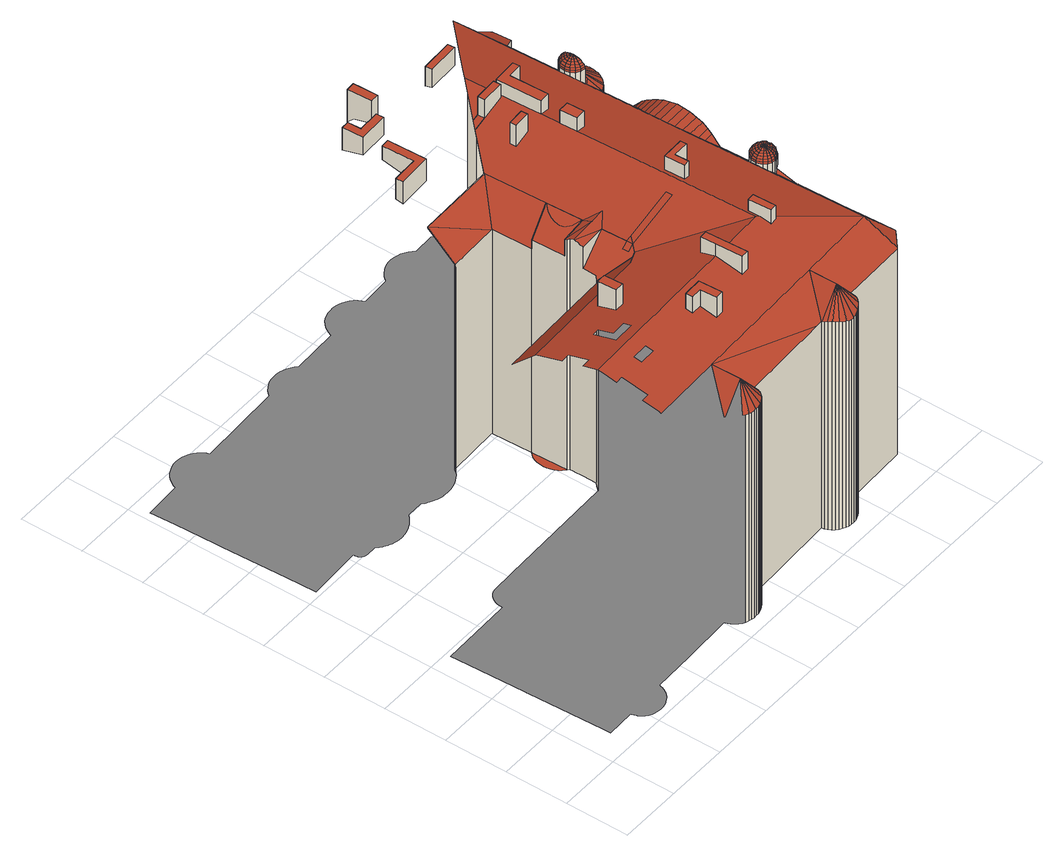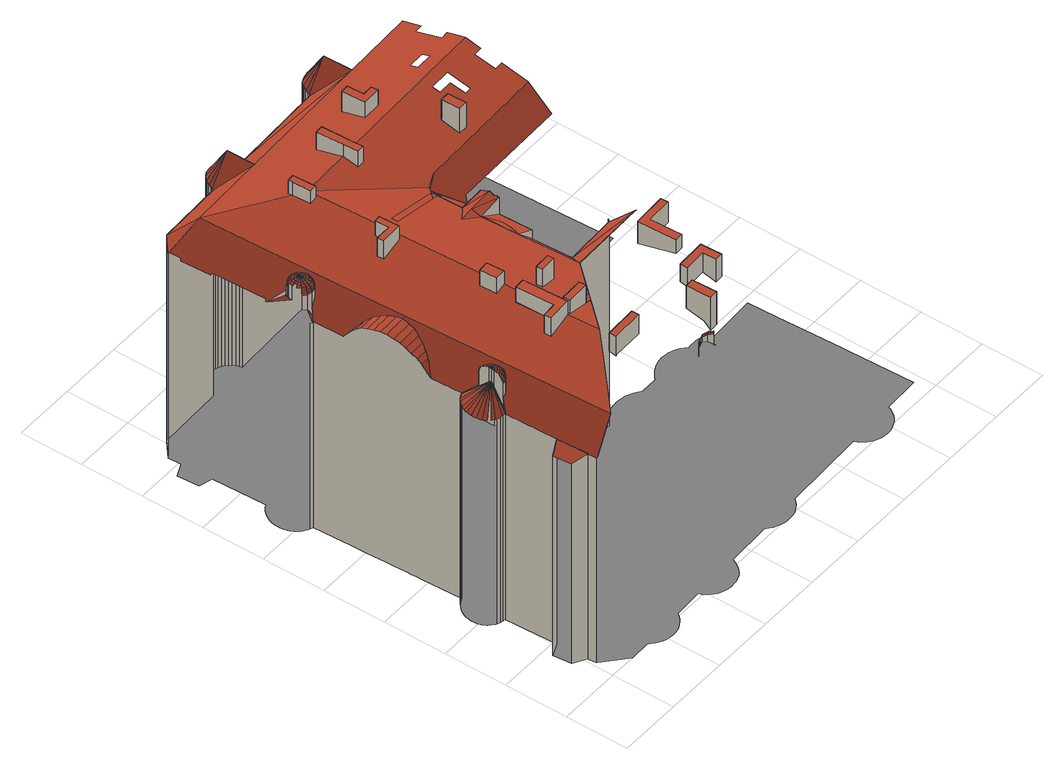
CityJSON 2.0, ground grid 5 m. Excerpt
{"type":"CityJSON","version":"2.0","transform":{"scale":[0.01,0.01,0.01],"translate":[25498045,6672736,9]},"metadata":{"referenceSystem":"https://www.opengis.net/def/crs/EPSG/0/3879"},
"CityObjects":{
"building1":{"type":"Building","attributes":{"dateOfConstruction":"1908-01-01","measuredHeight":23.2,"class":"Asuinkerrostalot","function":"Muut kerrostalot","usage":"Asuinrakennus","roofType":"2110;2100;1000;9993;9999;3500","storeysAboveGround":5},"address":[{"Country":"Finland","Locality":"Helsinki","ThoroughfareNumber":"8","ThoroughfareName":"Luotsikatu","PostCode":"00160"}],"geometry":[{"type":"MultiSurface","lod":"2","boundaries":[[[0,1,2,3]],[[4,5,6,7,1,0]],[[2,1,7,8,9]],[[10,8,11,12]],[[13,14,6,5]],[[6,14,15,8,7]],[[13,16,17,18,15,14]],[[19,20,18,17]],[[15,18,20,21,22,8]],[[23,21,20,19]],[[23,24,25,26,22,21]],[[22,26,27,28,8]],[[29,27,26,25]],[[29,30,31,32,28,27]],[[28,32,33,34,8]],[[35,33,32,31]],[[34,36,37,38,8]],[[8,39,40,41,11]],[[38,42,39,8]],[[35,43,44,36,34,33]],[[45,37,36,44]],[[45,46,47,42,38,37]],[[47,48,49,40,39,42]],[[50,51,52,53,54,55,56,57,58,59,60,61,62,63,64,65,66,67,68,69,70,71],[72,73,74,75,76,77],[78,79,80,81]],[[80,82,83,81]],[[79,84,82,80]],[[82,84,85,83]],[[81,83,85,78]],[[41,86,11]],[[78,85,84,79]],[[87,88,89,90]],[[91,92,93,94,95,96,97,11,98,99,100,101,102,103,68,67,104,105,64,63,62,61,60,59,58,57,56,55],[106,107,108,109],[110,111,112,113,87,90]],[[113,114,88,87]],[[71,70,115,116,117,118]],[[112,119,114,113]],[[88,114,119,120,121,89]],[[111,120,119,112]],[[90,89,121,110]],[[49,122,123,124,125,86,41,40]],[[110,121,120,111]],[[126,127,128,129]],[[130,131,132,133]],[[86,125,98,11]],[[130,134,131]],[[135,136,137,138]],[[117,116,139,140,141,142]],[[126,143,144,145,146,134,130,127]],[[139,147,148,149,150,151,152,153,154,155,140]],[[152,151,156,157]],[[158,159,160,161,162,163,157,164,165,166,167,168,169,170,171,172,173]],[[138,137,174,175]],[[115,176,116]],[[177,178,136,135]],[[179,180,181,182,183,184,185,186,187,188,189,190,191,192,193,194,195,196,197,198,199,200,201,202,203,204,205,206,207,208,209,210,211,212,213,214,124,123,122,49,48,47,46,45,44,43,35,31,30,29,25,24,23,19,17,16,13,5,4,0,3,215,216,217,218,219,220,221,222,223,224,225,226,227,228,229,230,231,232,233,234,235,236,237,238,239,240,241,242,243,244,245,246,247,248,249,250,251,252,253,254,255,256,257,258,259,260,261,262,263,264,265,266,267,268,269,270,271,272,273,274,275,142,141,140,155,154,153,152,157,163,162,161,160,159,158,173,172,171,170,169,168,167,166,145,144,143,126,129,276,277,278,279,280,281,282,283,284,285,286,287,288,289,290,291,292,293,294,295,296,297,298,299,300,301,302,303,304,305,306,307,308,309,310,311,312,313,314,315,316,317,318,319,320,321,322,323,324,325,326,327,328,329,330,331,332,333,334,335,336,337,338,339,340,341,342,343,344,345,346,347,348,349,350,351,352,353,354,355,356,357,358,359,360,361,362,363,364,365,366,367,368,369,370,371,372,373,374,375,376,377,378,379,380,381,382,383,384,385,386,387,388,389,390,391,392,393,394,395,396,397,398,399,400,401,402,403,404,405,406,407,408,409,410,411,412,413,414,415,416,417,418,419,420,421,422,423,424,425,426,427,428,429,430,431,432,433,434,435,436,437,438,439,440,441,442,443,444,445,446,447,448,449,450,451,452,453,454,455,456,457,458,459,460,461,462,463,464,465,466,467,468,469,470,471,472,473,474,475,476,477,478,479,480,481,482,483,484,485,486,487,488,489,490,491,492,493,494,495,496,497,498,499,500,501,502,503,504,505,506,507,508,509,510,511,512,513,514,515,516]],[[164,157,156,517,518,519,520,165]],[[70,69,176,115]],[[156,151,150,521,517]],[[105,522,523,64]],[[524,148,147]],[[104,525,522,105]],[[526,149,148]],[[214,213,527,528,125,124]],[[212,211,529,530,527,213]],[[210,531,529,211]],[[165,520,532,166]],[[209,208,533,534,531,210]],[[176,535,536,537,538,539,540,524,147,139,116]],[[518,517,541]],[[136,178,542,543,174,137]],[[176,69,535]],[[207,544,533,208]],[[64,523,545,65]],[[523,522,525,546,547,545]],[[206,205,548,549,544,207]],[[529,531,534,550,530]],[[527,530,550,528]],[[67,546,525,104]],[[537,536,539,538]],[[132,131,551,552]],[[533,544,549,550,534]],[[166,532,146,145]],[[204,553,548,205]],[[134,551,131]],[[65,545,547,66]],[[203,202,554,555,553,204]],[[548,553,555,550,549]],[[175,174,543,556]],[[149,526,557,521,150]],[[536,558,539]],[[520,519,559]],[[66,547,546,67]],[[201,560,554,202]],[[528,550,98,125]],[[521,561,541,517]],[[526,540,539]],[[554,560,562,563,550,555]],[[200,562,560,201]],[[518,541,564,565,566,567,568,569,570,571,559,519]],[[572,542,178,177]],[[200,199,198,573,563,562]],[[556,543,542,572]],[[146,532,520,559,571,551,134]],[[566,565,564,571,570,569,568,567]],[[561,564,541]],[[197,574,573,198]],[[563,573,574,575,550]],[[576,577,578,579]],[[571,564,561]],[[521,557,561]],[[197,196,195,580,575,574]],[[575,580,581,582,550]],[[194,581,580,195]],[[579,578,583,584]],[[193,582,581,194]],[[584,583,585,586]],[[582,587,588,550]],[[192,587,582,193]],[[550,589,590,98]],[[591,592,577,576]],[[577,592,593,585,583,578]],[[588,594,595,596,550]],[[192,191,190,594,588,587]],[[596,597,589,550]],[[598,599,558,536]],[[189,595,594,190]],[[586,585,593,600]],[[189,188,187,597,596,595]],[[187,186,185,590,589,597]],[[600,593,592,591]],[[601,602,603,604,103,102]],[[101,605,601,102]],[[602,601,605,606,607,603]],[[552,551,608,609]],[[100,606,605,101]],[[610,611,612,613,614,615]],[[616,617,612,611]],[[604,603,607,618]],[[618,607,606,100]],[[571,561,557,526,539,558,599,598,536,69,68,619,620,621,622,623,624,625,626,627,628,629,608,551],[630,631,632,633]],[[613,612,617,634,635,614]],[[615,614,635,636,637]],[[184,638,590,185]],[[634,617,616,639,636,635]],[[632,640,641,633]],[[590,638,642,99,98]],[[643,644,645,646]],[[647,648,649]],[[650,651,644,643]],[[631,652,640,632]],[[653,654,655,648]],[[640,652,656,641]],[[654,657,658,655]],[[657,659,660,658]],[[633,641,656,630]],[[659,661,662,660]],[[663,664,651,650]],[[665,666,654,653]],[[666,667,657,654]],[[667,668,659,657]],[[668,669,661,659]],[[609,608,629,670]],[[669,671,672,661]],[[644,651,664,673,674,645]],[[670,675,676,609]],[[630,656,652,631]],[[677,678,666,665]],[[678,679,667,666]],[[679,680,668,667]],[[680,681,669,668]],[[681,682,671,669]],[[675,626,625,676]],[[646,645,674,683]],[[670,629,684,685,626,675]],[[686,673,664,663]],[[680,687,688,681]],[[679,689,687,680]],[[678,690,689,679]],[[691,690,678,677]],[[619,692,693,620]],[[676,625,624]],[[683,674,673,686]],[[694,695,692,619]],[[628,696,684,629]],[[684,696,697,685]],[[626,685,697,627]],[[692,695,698,693]],[[620,693,698,699]],[[184,183,182,700,642,638]],[[699,698,695,694]],[[622,621,701,702,703,623]],[[642,700,704,99]],[[705,706,707,708]],[[623,709,710,711,712,621,620,699,694,619,68,103,604,618,100,99,713,714,715,716,717,624],[683,686,663,650,643,646]],[[712,718,719,701,621]],[[627,697,696,628]],[[711,720,719,718]],[[702,701,719,720,721,722,703]],[[723,724,706,705]],[[706,724,725,707]],[[708,707,725,726]],[[623,703,722,709]],[[727,728,729,730]],[[728,731,732,729]],[[710,721,720,711]],[[731,733,734,732]],[[730,729,735,736]],[[732,737,735,729]],[[738,739,728,727]],[[739,740,731,728]],[[734,741,737,732]],[[740,742,733,731]],[[733,743,744,734]],[[744,745,741,734]],[[742,746,743,733]],[[747,748,739,738]],[[748,749,740,739]],[[743,750,751,744]],[[736,735,752,753]],[[749,754,742,740]],[[737,755,752,735]],[[751,756,745,744]],[[746,757,750,743]],[[741,758,755,737]],[[754,759,746,742]],[[745,760,758,741]],[[750,761,762,751]],[[759,763,757,746]],[[762,764,756,751]],[[765,766,748,747,767]],[[757,768,761,750]],[[756,769,760,745]],[[766,770,749,748]],[[770,771,754,749]],[[771,772,759,754]],[[763,773,768,757]],[[764,774,769,756]],[[753,752,775,776]],[[767,747,777]],[[755,778,775,752]],[[761,779,780,762]],[[772,781,763,759]],[[758,782,778,755]],[[780,783,764,762]],[[768,784,779,761]],[[709,722,721,710]],[[760,785,782,758]],[[781,786,773,763]],[[773,787,784,768]],[[769,788,785,760]],[[783,789,774,764]],[[774,790,788,769]],[[779,791,780]],[[786,792,787,773]],[[791,783,780]],[[784,791,779]],[[793,726,725,724,723]],[[794,795,766,765]],[[795,796,770,766]],[[789,797,790,774]],[[796,798,771,770]],[[777,799,794,765,767]],[[787,791,784]],[[791,789,783]],[[798,800,772,771]],[[800,801,781,772]],[[792,791,787]],[[801,802,786,781]],[[791,797,789]],[[802,803,792,786]],[[803,791,792]],[[791,804,797]],[[797,804,805,790]],[[803,806,807,791]],[[790,805,808,788]],[[807,809,791]],[[788,808,810,785]],[[802,811,812,807,806,803]],[[796,813,814,798]],[[795,815,813,796]],[[785,810,816,782]],[[817,804,791]],[[813,815,818]],[[782,816,819,778]],[[778,819,820,775]],[[776,775,820,821]],[[809,822,823,824,791]],[[812,825,809,807]],[[815,818,826,827,813]],[[801,828,829,830,825,812,811,802]],[[813,827,831,814]],[[832,833,817,791]],[[824,834,835,836,791]],[[817,837,805,804]],[[800,838,839,840,830,829,828,801]],[[841,842,843,832,791]],[[836,844,845,841,791]],[[825,846,847,848,849,824,823,822,809]],[[798,814,831,850,851,840,839,838,800]],[[794,799,852,853,854,855,856,826,818,815,795]],[[837,857,808,805]],[[833,832,858,859,837,817]],[[849,860,861,862,863,836,835,834,824]],[[830,864,865,866,867,849,848,847,846,825]],[[827,868,869,851,850,831]],[[826,856,855,869,868,827]],[[843,842,841,870,871,872,858,832]],[[845,844,836,863,873,874,870,841]],[[857,875,810,808]],[[840,876,877,878,879,867,866,865,864,830]],[[875,880,816,810]],[[859,858,881,882,857,837]],[[867,883,884,885,886,863,862,861,860,849]],[[851,887,888,889,890,879,878,877,876,840]],[[891,821,820,892,893]],[[880,894,819,816]],[[894,892,820,819]],[[872,871,870,895,896,897,881,858]],[[874,873,863,886,898,899,895,870]],[[882,881,900,901,875,857]],[[879,902,903,904,905,886,885,884,883,867]],[[901,900,906,907,880,875]],[[908,909,821,891]],[[897,896,895,910,911,912,900,881]],[[907,906,913,914,894,880]],[[893,915,908,891]],[[914,913,916,917,892,894]],[[917,916,918,919,893,892]],[[909,908,915,920,480,479,478,477,921]],[[922,923,924,925]],[[926,927,923,922]],[[925,924,928,929]],[[930,931,927,926]],[[929,928,932,933]],[[934,931,930]],[[933,932,935,936]],[[714,713,99,704,937,938,939,940,941,942,777,747,738,727,730,736,753,776,821,909,921,934,930,926,922,925,929,933,936,943,944,945,946,947,948,949,950,951,952,953,954,955,956,957,958,959,960,961,962,963,964,965,966,967,715]],[[935,968,943,936]],[[968,969,944,943]],[[969,970,945,944]],[[947,946,971,972,948]],[[970,973,946,945]],[[973,974,971,946]],[[932,928,924,923,927,931,934,921,477,476,475,474,473,472,471,470,469,468,467,466,465,464,463,462,461,460,975,976,951,950,977,978,974,973,970,969,968,935]],[[948,972,949]],[[974,978,972,971]],[[955,979,980,956]],[[979,981,982,980]],[[954,983,979,955]],[[983,984,981,979]],[[981,985,986,982]],[[978,977,949,972]],[[984,987,985,981]],[[956,980,988,957]],[[982,989,988,980]],[[985,990,991,986]],[[986,992,989,982]],[[987,993,990,985]],[[953,994,983,954]],[[994,995,984,983]],[[991,996,992,986]],[[995,997,987,984]],[[990,998,999,991]],[[993,1000,998,990]],[[977,950,949]],[[997,1001,993,987]],[[999,1002,996,991]],[[957,988,1003,958]],[[989,1004,1003,988]],[[992,1005,1004,989]],[[1001,1006,1000,993]],[[998,1007,1008,999]],[[996,1009,1005,992]],[[1000,1010,1007,998]],[[952,1011,994,953]],[[1008,1012,1002,999]],[[1011,1013,995,994]],[[1013,1014,997,995]],[[1002,1015,1009,996]],[[1006,1016,1010,1000]],[[1014,1017,1001,997]],[[1007,1018,1019,1008]],[[1017,1020,1006,1001]],[[1012,1021,1015,1002]],[[1010,1022,1018,1007]],[[1019,1023,1012,1008]],[[1016,1024,1022,1010]],[[958,1003,1025,959]],[[1004,1026,1025,1003]],[[1020,1027,1016,1006]],[[1005,1028,1026,1004]],[[1009,1029,1028,1005]],[[1027,1020,1017,1014,1013,1011,952,1030,1031,1032,1033,1034,1035,1036,1037]],[[1023,1038,1021,1012]],[[1015,1039,1029,1009]],[[1027,1037,1024,1016]],[[1018,1040,1019]],[[1022,1040,1018]],[[1021,1041,1039,1015]],[[1040,1023,1019]],[[1024,1040,1022]],[[1040,1038,1023]],[[1038,1042,1041,1021]],[[1030,952,951,976]],[[1037,1040,1024]],[[1043,1044,1045,1046,1047,1048,1033,1032,1031,1030]],[[1033,1048,1047,1049,1034]],[[1040,1042,1038]],[[1050,1040,1037,1036]],[[1034,1049,1051,1052,1035]],[[1035,1052,1051,1053,1036]],[[1053,1050,1036]],[[1040,1054,1042]],[[1053,1055,1050]],[[1056,1054,1040,1050]],[[1042,1054,1057,1041]],[[1051,1049,1058,1052,1053]],[[976,975,1059,1044,1043,1030]],[[1055,1060,1050]],[[1058,1049,1047,1048]],[[1041,1057,1061,1039]],[[1052,1062,1055,1053]],[[1046,1045,1044,1059,1043,1063,1064,1048,1047]],[[1039,1061,1065,1029]],[[1066,1067,1050]],[[1068,1069,1050]],[[1067,1070,1050]],[[1029,1065,1071,1028]],[[1070,1072,1050]],[[1028,1071,1073,1026]],[[1074,1075,1050]],[[1026,1073,1076,1025]],[[1072,1077,1050]],[[959,1025,1076,960]],[[1058,1048,1064,1063,1043,1059,1078,1079,1080,1081,1082,1083,1084,1062,1052]],[[1085,1086,1067,1066]],[[1068,1087,1088,1069]],[[1056,1089,1090,1091,1092,1093,1094,960,1076,1073,1071,1065,1061,1057,1054]],[[1086,1095,1070,1067]],[[975,460,459,1078,1059]],[[1088,1096,1097,1069]],[[1095,1098,1072,1070]],[[1074,1099,1100,1075]],[[1072,1098,1101,1077]],[[1062,1084,1083,1082,1081,1080,1079,1102,1103,1104,1105,1106,1107,1108,1060,1055]],[[1088,1109,1096]],[[1110,1111,1095,1086]],[[1093,1092,1091,1090,1089,1056,1050,1069,1097,1096,1112,1113,1114,1115,1116,1117,1094]],[[1118,1110,1086]],[[1109,1119,1112,1096]],[[1098,1120,1121,1101]],[[1122,1120,1098]],[[1123,1124,1110,1118]],[[1060,1108,1107,1106,1105,1104,1103,1102,1125,1126,1127,1128,1129,1130,1131,1132,1085,1066,1050]],[[1119,1133,1113,1112]],[[1087,1134,1135,1136,1137,1138,1139,1140,1133,1119,1109,1088]],[[458,1079,1078,459]],[[1133,1140,1114,1113]],[[1141,1142,1124,1123]],[[1143,1144,1145,1146,1147,1148,1149,1150,1151,1152,1153,1154,1099,1074,1050]],[[1155,1156,1120,1122]],[[1117,961,960,1094,1157]],[[1140,1139,1115,1114]],[[1158,1159,1142,1141]],[[1160,1161,1159,1158]],[[1132,1131,1130,1129,1128,1127,1162,1163,1160,1158,1141,1123,1118,1086,1085]],[[1075,1100,1164,1165,1166,1167,1168,1169,1170,1171,1172,1138,1137,1136,1135,1134,1087,1068,1050]],[[1173,1174,1156,1155]],[[1175,1176,1174,1173]],[[1177,1178,1176,1175]],[[1179,1180,1181,1182,1183,1184,1185,1186,1187,1188,1149,1148,1147,1146,1145,1144,1143,1050]],[[1124,1142,1159,1161,1160,1163,1189,1190,1191,1192,1193,1194,1111,1110]],[[1111,1194,1193,1192,1191,1190,1195,1196,1177,1175,1173,1155,1122,1098,1095]],[[1099,1154,1153,1152,1151,1150,1197,1198,1169,1168,1167,1166,1165,1164,1100]],[[1077,1101,1121,1199,1200,1201,1202,1203,1204,1205,1186,1185,1184,1183,1182,1181,1180,1179,1050]],[[1139,1138,1172,1206,1207,1116,1115]],[[1120,1156,1174,1176,1178,1177,1196,1208,1209,1203,1202,1201,1200,1199,1121]],[[431,1207,1206,432]],[[1172,1171,434,433,432,1206]],[[961,1117,1116,1207,431,430,429,428,1210,962]],[[434,1171,1170,435]],[[715,967,1211]],[[1212,963,962,1210]],[[427,1213,1210,428]],[[1212,964,963]],[[424,965,964,425]],[[1210,1213,1214,1212]],[[425,1212,1214,426]]],"semantics":{"surfaces":[{"type":"WallSurface"},{"type":"RoofSurface"},{"type":"GroundSurface"}],"values":[0,0,1,1,0,1,0,0,1,0,0,1,0,0,1,0,1,1,1,0,0,0,0,1,0,0,1,0,1,0,0,1,0,1,0,1,0,0,0,0,0,0,1,1,0,0,0,0,0,1,0,0,0,2,0,0,1,0,0,0,1,0,0,0,0,0,1,0,1,0,0,0,1,0,1,1,0,1,0,1,0,0,1,0,0,1,0,1,1,0,0,0,1,1,0,1,0,1,0,0,0,1,1,0,0,1,0,0,1,0,1,0,0,0,0,1,0,1,0,1,1,0,1,1,0,0,0,0,0,0,0,1,0,0,0,0,0,0,1,1,0,0,0,0,1,0,0,0,0,0,1,1,1,0,1,0,0,1,1,1,0,1,1,1,0,0,1,1,1,1,0,0,0,0,1,1,1,0,0,0,0,0,0,1,0,1,0,0,0,0,1,0,1,0,0,0,1,0,1,0,0,0,1,0,1,0,1,0,1,1,1,1,1,1,0,1,1,0,1,1,1,1,1,1,1,1,1,1,0,1,1,1,1,1,1,1,0,0,1,1,1,1,1,1,0,1,1,1,1,1,1,1,1,1,1,0,0,1,1,1,1,1,1,1,1,1,1,1,1,1,1,1,1,1,1,1,1,1,1,1,1,0,1,1,0,1,1,1,1,1,1,1,1,1,1,1,1,1,0,1,1,1,1,1,1,1,1,1,1,1,1,1,1,0,1,1,1,1,1,1,1,0,1,1,1,1,0,0,1,1,1,1,1,1,1,1,1,1,1,0,1,1,0,0,1,0,1,0,1,1,1,1,0,1,1,1,1,0,1,1,1,1,1,0,1,1,0,1,1,1,1,1,1,0,1,1,1,1,1,1,1,1,1,1,1,1,0,1,1,1,1,0,1,1,1,1,1,1,1,1,1,1,0,1,1,1,1,0,1,1,1,1,1,0,1,0,1,1,0,1,1,0,1,1,1,1,1,1,1,1,1,1,0,1,1,1,0,1,0,1,1,1,1,1,1,1,1,1,1,1,1,1,1,1,1,0,1,1,1,1,0,1,1,1,1,1,1,1,1,1,1,1,1,1,1,1,0,0,0,0,0,0,0,0,0,1,0]}}]}
},
"vertices":[
[1617,111,81],[1617,111,1944],[1595,120,1947],[1595,120,81],[1624,110,81],[1640,106,81],[1640,106,1941],[1624,110,1945],[1679,229,2152],[1577,131,1954],[1512,223,1933],[1674,458,2152],[1510,230,1930],[1664,103,81],[1664,103,1940],[1685,105,1944],[1685,105,81],[1688,105,81],[1688,105,1944],[1711,105,81],[1711,105,1938],[1734,109,1939],[1746,113,1942],[1734,109,81],[1746,113,81],[1756,116,81],[1756,116,1941],[1776,127,1944],[1791,138,1951],[1776,127,81],[1791,138,81],[1795,141,81],[1795,141,1950],[1811,158,1952],[1819,170,1957],[1811,158,81],[1824,177,1953],[1834,198,1949],[1835,202,1949],[1842,236,1937],[1843,243,1936],[1848,243,1930],[1840,220,1941],[1819,170,81],[1824,177,81],[1834,198,81],[1835,202,81],[1840,220,81],[1842,236,81],[1843,243,81],[1054,1437,2142],[1063,1229,2198],[1134,1231,2198],[1142,1065,2242],[1071,1062,2242],[1076,940,2275],[1336,949,2275],[1400,952,2275],[1466,954,2275],[1571,958,2275],[1679,962,2275],[1751,965,2275],[1911,971,2275],[2059,976,2275],[2412,990,2275],[2406,1109,2243],[2466,1111,2243],[2472,992,2275],[2877,1007,2275],[2244,1528,2130],[2129,1479,2142],[1054,1439,2142],[1442,1217,2205],[1448,1097,2237],[1564,1101,2237],[1566,1043,2252],[1396,1037,2252],[1388,1215,2205],[1731,1391,2161],[1738,1244,2201],[1666,1242,2201],[1660,1388,2161],[1666,1242,2381],[1660,1388,2381],[1738,1244,2381],[1731,1391,2381],[2571,274,1933],[1919,803,2234],[1919,803,2381],[1917,857,2381],[1917,857,2247],[1079,888,2263],[1083,795,2240],[1146,798,2240],[1155,588,2189],[1092,585,2189],[1098,455,2157],[1098,437,2152],[2783,499,2152],[3411,522,2152],[2953,938,2258],[2955,905,2250],[2900,903,2250],[2896,990,2271],[2483,778,2223],[2422,776,2223],[1471,848,2249],[1473,790,2235],[1343,786,2235],[1340,843,2249],[2064,862,2247],[2073,676,2202],[2008,674,2202],[2002,806,2234],[2002,806,2381],[2244,1528,2096],[2047,1691,1926],[2012,1654,1962],[1045,1627,1954],[2008,674,2381],[2073,676,2381],[2064,862,2381],[1848,243,81],[2571,274,81],[2618,276,81],[2618,276,1933],[1609,2529,81],[1609,2529,1918],[1590,2508,1916],[1590,2508,81],[1611,2529,1917],[1603,2746,2142],[1603,2746,2140],[1603,2746,2134],[2029,2543,1913],[1633,2974,2197],[1633,2974,2396],[1631,3032,2396],[1631,3032,2212],[2066,1711,1944],[2066,1711,81],[2047,1691,81],[2012,1654,81],[1611,2529,81],[2029,2543,81],[2031,2543,81],[2031,2543,1916],[2066,1819,1949],[2066,1819,2140],[2066,1886,2168],[2066,1890,2170],[2066,1928,2154],[2066,1928,81],[2066,1890,81],[2066,1886,81],[2066,1819,81],[2053,1938,2149],[2053,1938,81],[1984,2058,81],[1989,2032,81],[1999,2007,81],[2011,1984,81],[2027,1963,81],[2046,1944,81],[2053,1959,81],[2042,2223,81],[2042,2226,81],[2038,2223,81],[2024,2207,81],[2009,2185,81],[1997,2162,81],[1988,2137,81],[1983,2111,81],[1982,2084,81],[1834,3040,2396],[1834,3040,2212],[2244,1528,2101],[1900,2985,2197],[1900,2985,2396],[3617,522,81],[3605,516,81],[3609,422,81],[3609,416,81],[3489,310,81],[3481,303,81],[2954,287,81],[2952,279,81],[2948,263,81],[2941,245,81],[2939,240,81],[2928,219,81],[2924,214,81],[2913,200,81],[2897,182,81],[2878,167,81],[2857,155,81],[2853,153,81],[2834,145,81],[2811,139,81],[2791,137,81],[2787,136,81],[2763,137,81],[2739,142,81],[2726,146,81],[2717,150,81],[2696,161,81],[2679,172,81],[2676,174,81],[2659,191,81],[2650,203,81],[2644,210,81],[2632,231,81],[2631,233,81],[2624,253,81],[2620,267,81],[1577,131,81],[1575,133,81],[1556,148,81],[1546,160,81],[1540,165,81],[1527,185,81],[1525,190,81],[1517,207,81],[1512,223,81],[1510,230,81],[1108,216,81],[772,204,81],[772,201,81],[770,193,81],[767,179,81],[759,161,81],[757,156,81],[745,134,81],[741,130,81],[729,114,81],[713,100,81],[710,97,81],[689,83,81],[670,73,81],[667,72,81],[643,64,81],[618,60,81],[611,60,81],[593,59,81],[568,61,81],[549,65,81],[545,66,81],[522,74,81],[501,87,81],[482,102,81],[470,117,81],[466,121,81],[453,142,81],[450,148,81],[444,164,81],[440,180,81],[438,188,81],[215,180,81],[213,238,81],[189,844,81],[188,854,81],[188,867,81],[166,1402,81],[164,1461,81],[734,1476,81],[745,1477,81],[745,1498,81],[748,1519,81],[754,1540,81],[763,1559,81],[775,1577,81],[791,1592,81],[808,1605,81],[827,1615,81],[847,1621,81],[1045,1627,81],[1569,2489,81],[1565,2486,81],[1546,2472,81],[1521,2458,81],[1495,2447,81],[1468,2439,81],[1439,2434,81],[1418,2432,81],[1411,2431,81],[1379,2432,81],[1363,2434,81],[1362,2434,81],[1348,2436,81],[1317,2443,81],[1309,2446,81],[1307,2447,81],[1287,2455,81],[1259,2469,81],[1257,2470,81],[1256,2471,81],[1232,2486,81],[1208,2507,81],[1082,2506,81],[1077,2506,81],[1055,2483,81],[1043,2474,81],[1029,2462,81],[1002,2445,81],[994,2441,81],[993,2441,81],[973,2431,81],[942,2420,81],[936,2418,81],[934,2418,81],[911,2413,81],[879,2409,81],[849,2410,81],[828,2414,81],[819,2415,81],[790,2424,81],[777,2430,81],[775,2430,81],[763,2436,81],[737,2451,81],[732,2455,81],[730,2456,81],[713,2470,81],[691,2491,81],[688,2490,81],[611,2487,81],[599,2489,81],[596,2490,81],[582,2496,81],[570,2506,81],[560,2518,81],[557,2525,81],[554,2532,81],[551,2547,81],[551,2558,81],[552,2562,81],[120,2539,81],[111,2771,81],[93,3219,81],[90,3294,81],[88,3343,81],[75,3667,81],[66,3867,81],[355,3879,81],[359,3887,81],[367,3906,81],[382,3932,81],[400,3955,81],[421,3975,81],[445,3993,81],[471,4007,81],[498,4018,81],[526,4026,81],[555,4029,81],[584,4028,81],[612,4023,81],[639,4015,81],[664,4002,81],[688,3987,81],[709,3968,81],[728,3946,81],[743,3922,81],[753,3899,81],[754,3896,81],[1430,3925,81],[1438,3934,81],[1448,3946,81],[1469,3965,81],[1492,3981,81],[1517,3994,81],[1543,4004,81],[1571,4010,81],[1599,4013,81],[1627,4013,81],[1655,4009,81],[1682,4001,81],[1708,3990,81],[1732,3976,81],[1754,3959,81],[1766,3947,81],[1774,3939,81],[2141,3954,81],[2142,3957,81],[2151,3981,81],[2164,4006,81],[2180,4029,81],[2200,4049,81],[2222,4067,81],[2246,4081,81],[2272,4092,81],[2300,4099,81],[2328,4102,81],[2354,4103,81],[2381,4100,81],[2406,4095,81],[2431,4085,81],[2455,4072,81],[2476,4057,81],[2495,4039,81],[2512,4018,81],[2526,3995,81],[2535,3974,81],[2536,3971,81],[2770,3981,81],[2775,3987,81],[2787,4003,81],[2806,4023,81],[2827,4040,81],[2851,4054,81],[2876,4066,81],[2902,4074,81],[2929,4079,81],[2957,4080,81],[2984,4077,81],[3011,4071,81],[3037,4062,81],[3062,4050,81],[3084,4034,81],[3105,4016,81],[3119,4000,81],[3123,3996,81],[3290,4003,81],[3463,3846,81],[3469,3841,81],[3470,3839,81],[3473,3773,81],[3575,3717,81],[3587,3569,81],[3483,3524,81],[3500,3119,81],[3500,3117,81],[3500,3113,81],[3522,3111,81],[3528,3110,81],[3544,3106,81],[3565,3097,81],[3577,3091,81],[3584,3086,81],[3602,3071,81],[3616,3055,81],[3618,3052,81],[3629,3036,81],[3634,3025,81],[3638,3016,81],[3644,2995,81],[3646,2986,81],[3647,2972,81],[3647,2950,81],[3646,2944,81],[3645,2923,81],[3639,2898,81],[3639,2897,81],[3630,2871,81],[3617,2848,81],[3614,2844,81],[3601,2826,81],[3583,2806,81],[3578,2802,81],[3562,2789,81],[3539,2775,81],[3514,2765,81],[3514,2763,81],[3524,2518,81],[3527,2445,81],[3528,2405,81],[3530,2361,81],[3532,2316,81],[3534,2270,81],[3536,2219,81],[3538,2165,81],[3540,2112,81],[3542,2059,81],[3544,2008,81],[3546,1959,81],[3548,1920,81],[3549,1887,81],[3552,1820,81],[3562,1577,81],[3563,1576,81],[3567,1575,81],[3586,1568,81],[3607,1558,81],[3608,1557,81],[3627,1544,81],[3629,1542,81],[3645,1528,81],[3648,1525,81],[3664,1505,81],[3664,1504,81],[3677,1483,81],[3682,1472,81],[3687,1460,81],[3691,1441,81],[3693,1435,81],[3696,1410,81],[3696,1405,81],[3696,1385,81],[3695,1374,81],[3695,1359,81],[3691,1337,81],[3690,1333,81],[3682,1308,81],[3681,1305,81],[3672,1286,81],[3671,1285,81],[3659,1265,81],[3657,1263,81],[3641,1243,81],[3622,1225,81],[3618,1223,81],[3600,1210,81],[3587,1203,81],[3577,1198,81],[3595,765,81],[3606,762,81],[3699,738,81],[3711,565,81],[2053,1959,2140],[2053,1959,1993],[2042,2223,1993],[2042,2223,1913],[2273,1903,2170],[2422,776,2382],[2412,990,2382],[2274,1826,2141],[2483,778,2382],[2276,1826,2140],[2624,253,1940],[2620,267,1937],[2632,231,1949],[2631,233,1949],[2644,210,1953],[2042,2226,1913],[2659,191,1951],[2650,203,1956],[2285,1576,2140],[2287,1578,2142],[2244,1577,2103],[2242,1624,2103],[2285,1625,2142],[2276,1826,2142],[2266,1978,2140],[1888,3295,2396],[1824,3292,2396],[2676,174,1948],[2406,1109,2382],[2472,992,2382],[2466,1111,2382],[2696,161,1939],[2679,172,1948],[2785,273,2152],[2234,2761,2142],[2234,2761,2137],[2717,150,1933],[2739,142,1927],[2726,146,1933],[1824,3292,2275],[2395,1911,2170],[2329,1627,2151],[2253,2268,2139],[2763,137,1923],[2269,1979,2140],[2787,136,1924],[2791,137,1925],[2269,1979,2142],[2217,2021,2107],[2191,2064,2091],[2184,2105,2087],[2188,2144,2091],[2200,2188,2100],[2223,2230,2117],[2256,2269,2142],[1888,3295,2275],[2811,139,1924],[2834,145,1929],[2853,153,1937],[1819,3444,2233],[1819,3444,2390],[1812,3611,2390],[1812,3611,2188],[2857,155,1937],[2878,167,1942],[2897,182,1952],[1873,3613,2390],[1873,3613,2188],[1877,3507,2390],[1877,3507,2217],[2913,200,1954],[2924,214,1959],[2952,279,1933],[2954,287,1930],[2053,3454,2233],[2053,3454,2390],[2051,3514,2390],[2928,219,1956],[2939,240,1949],[2941,245,1949],[2948,263,1939],[2730,1588,2246],[2728,1639,2246],[2051,3514,2217],[2900,903,2373],[2896,990,2373],[2892,1085,2373],[2892,1085,2271],[2955,905,2373],[2953,938,2373],[2947,1088,2373],[2481,3023,2202],[2481,3023,2200],[2122,3754,2152],[2128,3608,2192],[2128,3608,2393],[2122,3754,2393],[2120,3804,2393],[2120,3804,2098],[2196,3611,2192],[2196,3611,2393],[2947,1088,2258],[2814,2437,2275],[2807,2576,2275],[2801,2725,2275],[2799,2775,2275],[2785,3084,2275],[2774,3333,2275],[2536,3081,2216],[2587,3083,2228],[2766,3091,2271],[2769,3035,2271],[2589,3028,2228],[2645,2768,2238],[2647,2718,2238],[2515,2712,2207],[2513,2762,2207],[2189,3757,2393],[2187,3807,2393],[2187,3807,2098],[2187,3807,2093],[3481,303,1927],[2189,3757,2152],[2515,2712,2394],[2513,2762,2394],[3489,310,1934],[2883,1604,2267],[2883,1604,2388],[2876,1764,2388],[2876,1764,2267],[2221,3875,2026],[2230,3865,2038],[2230,3865,2030],[2934,1607,2255],[2934,1607,2388],[2647,2718,2394],[2262,3838,2068],[2262,3838,2127],[2230,3865,2127],[2645,2768,2394],[2263,3840,2145],[2233,3867,2145],[2267,3846,2162],[2239,3870,2162],[2273,3856,2177],[2248,3877,2177],[2930,1715,2255],[2930,1715,2388],[2304,3822,2088],[2304,3822,2127],[2304,3825,2145],[2305,3832,2162],[2306,3843,2177],[2589,3028,2225],[2307,3858,2190],[2280,3868,2190],[3056,1718,2388],[3054,1768,2388],[2587,3083,2225],[2536,3081,2214],[2354,3836,2074],[2354,3836,2127],[2353,3838,2145],[2350,3844,2162],[2345,3854,2177],[2338,3867,2190],[3054,1768,2225],[2589,3028,2390],[2587,3083,2390],[3056,1718,2225],[2383,3870,2162],[2373,3877,2177],[2389,3867,2145],[2391,3865,2127],[2391,3865,2045],[2814,2437,2393],[2807,2576,2393],[2896,2442,2255],[2896,2442,2393],[2769,3035,2390],[2766,3091,2390],[2890,2578,2393],[2890,2578,2255],[3609,416,1932],[2801,2725,2394],[2799,2775,2394],[2785,3084,2394],[3609,422,1937],[2607,3475,2234],[2607,3475,2394],[2605,3530,2394],[2605,3530,2219],[2981,3094,2228],[2984,3039,2228],[2872,3034,2255],[2885,2729,2255],[3358,1726,2152],[3356,1776,2152],[3267,3803,2152],[2917,3470,2239],[2854,3410,2255],[2885,2729,2262],[2885,2729,2394],[2872,3034,2394],[2984,3039,2394],[2981,3094,2394],[2865,3486,2234],[2865,3486,2394],[2862,3541,2394],[2862,3541,2224],[3425,1371,2095],[3425,1371,2127],[3408,1414,2127],[3408,1414,2112],[3427,1373,2145],[3411,1414,2145],[3433,1376,2162],[3418,1414,2162],[3413,1456,2127],[3413,1456,2104],[3416,1455,2145],[3448,1346,2071],[3448,1346,2127],[3449,1348,2145],[3422,1453,2162],[3453,1353,2162],[3442,1382,2177],[3429,1415,2177],[3433,1449,2177],[3460,1362,2177],[3473,1331,2044],[3473,1331,2127],[3473,1333,2145],[3455,1390,2190],[3444,1416,2190],[3434,1490,2127],[3434,1490,2079],[3476,1340,2162],[3436,1488,2145],[3448,1443,2190],[3469,1374,2190],[3441,1483,2162],[3480,1351,2177],[3449,1475,2177],[3470,1399,2199],[3462,1417,2199],[3484,1365,2190],[3465,1436,2199],[3504,1327,1961],[3504,1327,2127],[3473,1331,1923],[3480,1388,2199],[3460,1464,2190],[3504,1329,2145],[3504,1336,2162],[3504,1347,2177],[3491,1382,2199],[3474,1451,2199],[3462,1513,2127],[3462,1513,2047],[3586,1218,1923],[3463,1511,2145],[3487,1409,2205],[3483,1419,2205],[3504,1362,2190],[3466,1504,2162],[3484,1428,2205],[3492,1404,2205],[3471,1493,2177],[3504,1380,2199],[3497,1400,2205],[3478,1478,2190],[3489,1436,2205],[3486,1461,2199],[3504,1420,2207],[3504,1400,2205],[2862,3541,2219],[3535,1338,2021],[3535,1338,2127],[3534,1340,2145],[3495,1441,2205],[3532,1346,2162],[3536,1339,2024],[3528,1356,2177],[3523,1369,2190],[3518,1385,2199],[3511,1402,2205],[3504,1443,2205],[3504,1465,2199],[3514,1404,2205],[3516,1405,2205],[3505,1484,2190],[3518,1406,2205],[3505,1500,2177],[3523,1388,2199],[3527,1390,2199],[3535,1341,2145],[3533,1347,2162],[3536,1339,2129],[3505,1512,2162],[3513,1442,2205],[3536,1339,2127],[3505,1520,2145],[3505,1522,2127],[3505,1522,1999],[3520,1408,2205],[3521,1409,2205],[3523,1411,2205],[3529,1392,2199],[3547,1346,2127],[3546,1347,2145],[3531,1374,2190],[3537,1377,2190],[3540,1379,2190],[3543,1353,2162],[3520,1436,2205],[3517,1438,2205],[3523,1412,2205],[3524,1416,2205],[3525,1420,2205],[3521,1462,2199],[3538,1362,2177],[3546,1366,2177],[3550,1369,2177],[3525,1429,2205],[3524,1430,2205],[3521,1434,2205],[3525,1423,2205],[3525,1426,2205],[3531,1393,2199],[3534,1396,2199],[3537,1399,2199],[3540,1401,2199],[3552,1358,2162],[3557,1361,2162],[3547,1346,2029],[3557,1351,2030],[3562,1354,2029],[3562,1354,2127],[3557,1351,2127],[3528,1480,2190],[3534,1451,2199],[3530,1455,2199],[3541,1404,2199],[3543,1411,2199],[3545,1418,2199],[3545,1419,2199],[3543,1381,2190],[3547,1386,2190],[3552,1389,2190],[3555,1393,2190],[3556,1353,2145],[3561,1356,2145],[3544,1438,2199],[3542,1440,2199],[3538,1446,2199],[3545,1425,2199],[3545,1432,2199],[3535,1496,2177],[3553,1371,2177],[3558,1377,2177],[3564,1382,2177],[3568,1386,2177],[3539,1507,2162],[3547,1465,2190],[3541,1470,2190],[3557,1397,2190],[3560,1407,2190],[3562,1417,2190],[3563,1418,2190],[3560,1364,2162],[3567,1370,2162],[3573,1376,2162],[3578,1381,2162],[3505,1522,1923],[3543,1517,2127],[3543,1517,1991],[3542,1514,2145],[3562,1445,2190],[3559,1449,2190],[3553,1457,2190],[3563,1427,2190],[3562,1437,2190],[3558,1476,2177],[3550,1482,2177],[3570,1391,2177],[3574,1404,2177],[3577,1415,2177],[3578,1418,2177],[3566,1484,2162],[3557,1492,2162],[3563,1576,1923],[3563,1576,1931],[3576,1451,2177],[3573,1456,2177],[3565,1467,2177],[3572,1489,2145],[3562,1498,2145],[3567,1575,1930],[3573,1491,2127],[3563,1500,2127],[3573,1491,2002],[3563,1500,2001],[3586,1568,1931],[3562,1577,1933],[3413,1955,2080],[3546,1959,2079],[3544,2008,2099],[3393,2004,2099],[3446,1917,2045],[3548,1920,2045],[3542,2059,2119],[3373,2054,2119],[3475,1885,2015],[3549,1887,2014],[3540,2112,2128],[3364,2107,2127],[3552,1820,1932],[3538,2165,2135],[3354,2159,2135],[3605,516,1937],[3617,522,1923],[3606,762,1923],[3595,765,1936],[3577,1198,1934],[3587,1203,1923],[3361,2214,2125],[3367,2265,2115],[3386,2311,2092],[3405,2358,2069],[3432,2403,2037],[3457,2443,2007],[3491,2481,1967],[3524,2518,1929],[3514,2763,1928],[3446,2852,1999],[3410,2860,2039],[3378,2882,2073],[3357,2913,2096],[3350,2949,2101],[3356,2995,2092],[3379,3023,2065],[3411,3047,2029],[3446,3052,1990],[3500,3119,1926],[3483,3524,1925],[3472,3773,1925],[3473,3773,1924],[3470,3839,1924],[3469,3841,1925],[3463,3846,1931],[3536,2219,2124],[3534,2270,2115],[3532,2316,2093],[3432,2403,2043],[3457,2443,2013],[3530,2361,2069],[3528,2405,2043],[3514,2765,1926],[3514,2763,1923],[3524,2518,1923],[3527,2445,2013],[3357,2913,2127],[3350,2949,2127],[3359,2914,2145],[3353,2949,2145],[3378,2882,2127],[3380,2883,2145],[3365,2917,2162],[3359,2949,2162],[3385,2889,2162],[3356,2995,2127],[3358,2994,2145],[3375,2921,2177],[3371,2950,2177],[3364,2991,2162],[3393,2897,2177],[3410,2860,2127],[3411,2862,2145],[3375,2986,2177],[3413,2869,2162],[3389,2928,2190],[3385,2950,2190],[3403,2909,2190],[3417,2880,2177],[3389,2979,2190],[3379,3023,2127],[3380,3022,2145],[3385,3016,2162],[3422,2895,2190],[3406,2936,2199],[3403,2951,2199],[3393,3008,2177],[3415,2922,2199],[3446,2852,2127],[3405,2971,2199],[3446,2855,2145],[3446,2862,2162],[3403,2997,2190],[3429,2913,2199],[3445,2874,2177],[3424,2944,2205],[3423,2952,2205],[3445,2890,2190],[3416,2984,2199],[3429,2937,2205],[3424,2962,2205],[3436,2933,2205],[3411,3047,2127],[3411,3044,2145],[3445,2909,2199],[3414,3037,2162],[3418,3026,2177],[3446,2852,1923],[3446,2855,1927],[3446,2862,1940],[3445,2874,1960],[3445,2890,1987],[3445,2909,2019],[3444,2931,2055],[3444,2931,2205],[3429,2969,2205],[3423,3012,2190],[3444,2953,2207],[3429,2994,2199],[3436,2974,2205],[3479,2862,2013],[3479,2862,2015],[3478,2865,2017],[3475,2871,2023],[3471,2882,2033],[3471,2882,2031],[3467,2897,2048],[3444,2953,2093],[3460,2914,2061],[3460,2914,2058],[3452,2933,2076],[3444,2975,2205],[3456,2936,2076],[3444,2975,2054],[3444,2996,2199],[3467,2897,2043],[3515,2765,1929],[3458,2938,2076],[3445,3015,2190],[3468,2920,2060],[3478,2865,2015],[3475,2871,2021],[3445,3030,2177],[3460,2942,2077],[3462,2946,2078],[3454,2972,2074],[3452,2974,2073],[3462,2948,2078],[3445,3042,2162],[3463,2953,2078],[3446,3049,2145],[3460,2965,2076],[3457,2968,2075],[3446,3052,2127],[3463,2956,2078],[3539,2775,1927],[3562,2789,1928],[3499,2876,2016],[3498,2878,2018],[3494,2884,2023],[3487,2893,2033],[3478,2905,2045],[3476,2932,2061],[3479,2939,2063],[3464,2990,2055],[3459,2993,2052],[3444,2996,2018],[3445,3015,1986],[3445,3030,1960],[3445,3042,1940],[3446,3049,1927],[3446,3052,1923],[3480,2943,2063],[3464,3011,2035],[3458,2993,2053],[3481,2953,2063],[3475,2976,2059],[3472,2982,2058],[3481,2959,2063],[3578,2802,1928],[3507,2882,2016],[3505,2884,2017],[3501,2889,2023],[3493,2898,2033],[3483,2909,2045],[3471,2922,2060],[3466,3011,2034],[3494,2933,2049],[3495,2939,2050],[3469,3026,2020],[3473,3037,2008],[3475,3044,2001],[3476,3046,1999],[3500,3117,1927],[3500,3119,1923],[3494,2932,2049],[3472,3025,2019],[3498,2953,2049],[3498,2962,2049],[3498,2951,2050],[3507,2926,2037],[3507,2928,2037],[3583,2806,1927],[3601,2826,1925],[3614,2844,1926],[3519,2905,2019],[3518,2906,2021],[3512,2910,2027],[3503,2915,2035],[3491,2923,2047],[3476,3037,2008],[3472,3005,2038],[3479,3019,2024],[3485,3029,2014],[3488,3035,2007],[3489,3037,2005],[3480,3046,1998],[3479,3043,2001],[3516,2922,2029],[3517,2924,2029],[3462,2963,2076],[3479,2973,2059],[3494,2981,2045],[3506,2988,2032],[3516,2994,2023],[3522,2997,2017],[3524,2998,2015],[3517,3007,2015],[3515,3006,2017],[3510,3002,2022],[3501,2995,2032],[3489,2987,2044],[3512,2951,2038],[3512,2953,2038],[3446,3052,1909],[3522,2919,2024],[3523,2921,2024],[3524,2918,2022],[3525,2921,2022],[3617,2848,1926],[3630,2871,1928],[3484,2994,2043],[3494,3005,2030],[3502,3013,2020],[3506,3018,2014],[3508,3019,2012],[3577,3091,1926],[3565,3097,1924],[3544,3106,1926],[3528,3110,1929],[3522,2950,2030],[3522,2953,2029],[3528,2950,2025],[3529,2953,2024],[3530,2950,2023],[3531,2953,2022],[3463,2960,2076],[3481,2967,2060],[3497,2973,2046],[3511,2979,2034],[3521,2982,2025],[3527,2985,2019],[3529,2986,2017],[3634,3025,1925],[3629,3036,1923],[3618,3052,1923],[3639,2897,1928],[3639,2898,1928],[3527,2930,2023],[3525,2930,2025],[3518,2932,2030],[3509,2935,2038],[3645,2923,1927],[3646,2944,1929],[3601,3072,1923],[3584,3086,1924],[3511,2964,2038],[3522,2966,2029],[3528,2967,2024],[3530,2967,2022],[3646,2986,1928],[3644,2995,1926],[3638,3016,1924],[3522,3111,1929],[3500,3113,1931],[3647,2950,1928],[3647,2972,1927],[3483,3524,1923],[3463,3846,1929],[3472,3773,1923],[3587,3569,1873],[3575,3717,1876]
]}
